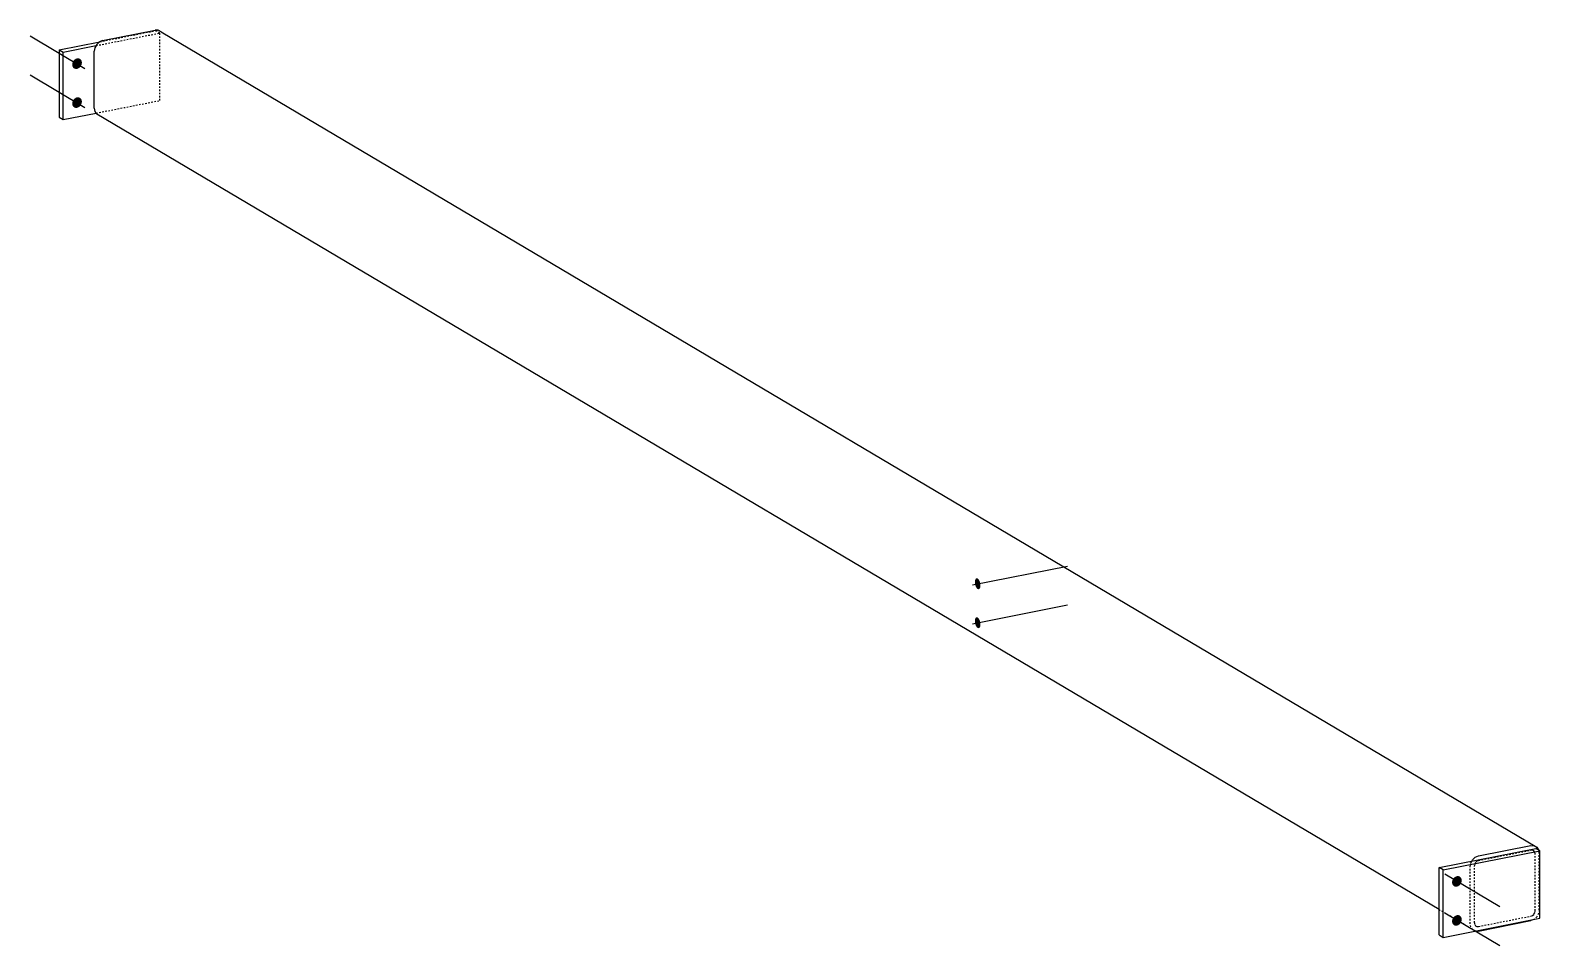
# Model space of a CAD drawing. Header units: millimetres. Extents: x 32 to 31432, y 2 to 1181.
# Drawn here: x 32 to 1924, y 34 to 1181 of the extents above; entities that cross this region are included whole.
import ezdxf

# ---------------------------------------------------------------- set-up
doc = ezdxf.new("R2010")
doc.units = ezdxf.units.MM
doc.linetypes.add('DXK_LINE_DOT2', pattern=[3.9198, 1.9599, -1.9599])
doc.layers.add('STÅL', color=7, linetype='Continuous')

msp = doc.modelspace()

# ---------------------------------------------------------------- hatches: boundary and pattern name
at = {"layer": 'STÅL', "linetype": 'Continuous'}
for points in [[(85.6, 1142.2), (86.5, 1143.4), (87.5, 1144.4), (88.7, 1145.2), (89.9, 1145.7), (91.2, 1146), (92.4, 1145.9), (93.6, 1145.6), (94.6, 1145), (95.5, 1144.1), (96.1, 1143.1), (96.5, 1141.8), (96.6, 1140.5), (96.5, 1139.1), (96.1, 1137.7), (95.4, 1136.4), (94.6, 1135.2), (93.6, 1134.2), (92.4, 1133.4), (91.2, 1132.9), (89.9, 1132.6), (88.7, 1132.7), (87.5, 1133), (86.5, 1133.6), (85.6, 1134.5), (85, 1135.6), (84.6, 1136.8), (84.5, 1138.1), (84.6, 1139.5), (85, 1140.9)], [(85.6, 1093.4), (86.5, 1094.5), (87.5, 1095.6), (88.7, 1096.3), (89.9, 1096.9), (91.2, 1097.1), (92.4, 1097.1), (93.6, 1096.7), (94.6, 1096.1), (95.5, 1095.3), (96.1, 1094.2), (96.5, 1093), (96.6, 1091.6), (96.5, 1090.2), (96.1, 1088.9), (95.4, 1087.5), (94.6, 1086.4), (93.6, 1085.4), (92.4, 1084.6), (91.2, 1084), (89.9, 1083.8), (88.7, 1083.8), (87.5, 1084.2), (86.5, 1084.8), (85.6, 1085.6), (85, 1086.7), (84.6, 1087.9), (84.5, 1089.3), (84.6, 1090.7), (85, 1092)], [(1222.9, 488.1), (1223.1, 486.7), (1223.2, 485.3), (1223.1, 484), (1222.9, 482.8), (1222.5, 481.9), (1222, 481.2), (1221.4, 480.7), (1220.7, 480.6), (1220, 480.8), (1219.3, 481.2), (1218.5, 482), (1217.9, 483), (1217.3, 484.1), (1216.8, 485.5), (1216.5, 486.9), (1216.3, 488.3), (1216.2, 489.7), (1216.3, 491), (1216.5, 492.2), (1216.9, 493.1), (1217.4, 493.8), (1218, 494.3), (1218.7, 494.4), (1219.4, 494.2), (1220.1, 493.8), (1220.8, 493), (1221.5, 492.1), (1222.1, 490.9), (1222.6, 489.6)], [(1222.9, 439.3), (1223.1, 437.8), (1223.2, 436.4), (1223.1, 435.1), (1222.9, 434), (1222.5, 433), (1222, 432.3), (1221.4, 431.9), (1220.7, 431.8), (1220, 431.9), (1219.3, 432.4), (1218.5, 433.1), (1217.9, 434.1), (1217.3, 435.3), (1216.8, 436.6), (1216.5, 438), (1216.3, 439.5), (1216.2, 440.9), (1216.3, 442.2), (1216.5, 443.3), (1216.9, 444.3), (1217.4, 445), (1218, 445.4), (1218.7, 445.5), (1219.4, 445.4), (1220.1, 444.9), (1220.8, 444.2), (1221.5, 443.2), (1222.1, 442), (1222.6, 440.7)], [(1815.6, 117.4), (1816.5, 118.6), (1817.5, 119.6), (1818.7, 120.4), (1819.9, 120.9), (1821.2, 121.1), (1822.4, 121.1), (1823.6, 120.8), (1824.6, 120.2), (1825.5, 119.3), (1826.1, 118.2), (1826.5, 117), (1826.6, 115.7), (1826.5, 114.3), (1826.1, 112.9), (1825.4, 111.6), (1824.6, 110.4), (1823.6, 109.4), (1822.4, 108.6), (1821.2, 108.1), (1819.9, 107.8), (1818.7, 107.8), (1817.5, 108.2), (1816.5, 108.8), (1815.6, 109.6), (1815, 110.7), (1814.6, 111.9), (1814.5, 113.3), (1814.6, 114.7), (1815, 116.1)], [(1815.6, 68.5), (1816.5, 69.7), (1817.5, 70.7), (1818.7, 71.5), (1819.9, 72), (1821.2, 72.3), (1822.4, 72.2), (1823.6, 71.9), (1824.6, 71.3), (1825.5, 70.4), (1826.1, 69.4), (1826.5, 68.1), (1826.6, 66.8), (1826.5, 65.4), (1826.1, 64), (1825.4, 62.7), (1824.6, 61.5), (1823.6, 60.5), (1822.4, 59.7), (1821.2, 59.2), (1819.9, 58.9), (1818.7, 59), (1817.5, 59.3), (1816.5, 59.9), (1815.6, 60.8), (1815, 61.8), (1814.6, 63.1), (1814.5, 64.4), (1814.6, 65.8), (1815, 67.2)]]:
    msp.add_hatch(color=96, dxfattribs=at).paths.add_polyline_path(points)

# ---------------------------------------------------------------- linework, layer by layer
at = {"layer": 'STÅL', "color": 96, "linetype": 'Continuous'}
for p, q in [((31.8, 1174.1), (100.5, 1133.4)), ((31.8, 1125.3), (100.5, 1084.5)), ((1213.2, 486.2), (1332.3, 509.7)), ((1213.2, 437.4), (1332.3, 460.9)), ((1874.3, 82.6), (1805.5, 123.4)), ((1874.3, 33.8), (1805.5, 74.5))]:
    msp.add_line(p, q, dxfattribs=at)
at = {"layer": 'STÅL', "color": 7, "linetype": 'DXK_LINE_DOT2'}
for p, q in [((114.4, 1161.9), (194.5, 1177.7)), ((119.1, 1166.8), (189.5, 1180.7)), ((194.5, 1177.7), (189.5, 1180.7)), ((194.5, 1093.1), (194.5, 1177.7)), ((114.4, 1077.3), (194.5, 1093.1)), ((1847.6, 140.7), (1913.4, 153.7)), ((1915.4, 153.6), (1913.4, 153.7)), ((1917.1, 152.7), (1915.4, 153.6)), ((1918.2, 151.1), (1917.1, 152.7)), ((1923.8, 150.1), (1923.1, 153.6)), ((1837.2, 133), (1838, 137.5)), ((1837.2, 61.6), (1837.2, 133)), ((1838, 137.5), (1839.4, 140)), ((1842.8, 136.2), (1842.4, 134)), ((1842.4, 62.6), (1842.4, 134)), ((1843.9, 138.3), (1842.8, 136.2)), ((1845.6, 139.9), (1843.9, 138.3)), ((1847.6, 140.7), (1845.6, 139.9)), ((1918.6, 149.1), (1918.2, 151.1)), ((1918.6, 77.6), (1918.6, 149.1)), ((1923.8, 78.7), (1923.8, 150.1)), ((1840.2, 54.2), (1798.2, 79.1)), ((1918.2, 75.4), (1918.6, 77.6)), ((1923.8, 78.7), (1923, 74.2)), ((1838, 57.4), (1837.2, 61.6)), ((1840.2, 54.2), (1838, 57.4)), ((1842.4, 62.6), (1842.8, 60.5)), ((1842.8, 60.5), (1843.9, 58.9)), ((1843.9, 58.9), (1845.6, 58)), ((1845.6, 58), (1847.6, 58)), ((1847.6, 58), (1913.4, 71)), ((1913.4, 71), (1915.4, 71.8)), ((1915.4, 71.8), (1917.1, 73.4)), ((1917.4, 67), (1916.9, 66.8)), ((1917.1, 73.4), (1918.2, 75.4)), ((1920.8, 70.1), (1917.4, 67)), ((1923, 74.2), (1920.8, 70.1)), ((1843.6, 52.4), (1840.2, 54.2)), ((1843.6, 52.4), (1844.1, 52.4))]:
    msp.add_line(p, q, dxfattribs=at)
at = {"layer": 'STÅL', "color": 2, "linetype": 'Continuous'}
for p, q in [((122.6, 1168.2), (188.4, 1181.2)), ((192.4, 1181.1), (188.4, 1181.2)), ((195.8, 1179.3), (192.4, 1181.1)), ((195.8, 1179.3), (1920.8, 157.5)), ((68.2, 1156.7), (119.1, 1166.8)), ((68.2, 1156.7), (68.2, 1072.1)), ((68.2, 1156.7), (73.2, 1153.8)), ((73.2, 1153.8), (114.4, 1161.9)), ((113, 1159.3), (112.2, 1154.9)), ((112.2, 1083.5), (112.2, 1154.9)), ((115.2, 1163.4), (113, 1159.3)), ((118.6, 1166.6), (115.2, 1163.4)), ((122.6, 1168.2), (118.6, 1166.6)), ((73.2, 1069.2), (73.2, 1153.8)), ((112.2, 1083.5), (113, 1079.3)), ((113, 1079.3), (115.2, 1076.1)), ((68.2, 1072.1), (73.2, 1069.2)), ((73.2, 1069.2), (114.4, 1077.3)), ((1798.2, 79.1), (115.2, 1076.1)), ((1798.2, 131.9), (1919.5, 155.8)), ((1803.2, 128.9), (1924.5, 152.8)), ((1847.6, 146.3), (1913.4, 159.3)), ((1913.4, 159.3), (1917.4, 159.2)), ((1917.4, 159.2), (1920.8, 157.5)), ((1924.5, 152.8), (1919.5, 155.8)), ((1920.8, 157.5), (1923, 154.2)), ((1923.1, 153.6), (1923, 154.2)), ((1924.5, 68.3), (1924.5, 152.8)), ((1839.4, 140), (1840.2, 141.6)), ((1840.2, 141.6), (1843.6, 144.7)), ((1843.6, 144.7), (1847.6, 146.3)), ((1803.2, 128.9), (1798.2, 131.9)), ((1798.2, 47.3), (1798.2, 131.9)), ((1803.2, 44.3), (1803.2, 128.9)), ((1803.2, 44.3), (1924.5, 68.3)), ((1847.6, 52.3), (1913.4, 65.3)), ((1916.9, 66.8), (1913.4, 65.3)), ((1798.2, 47.3), (1803.2, 44.3)), ((1844.1, 52.4), (1847.6, 52.3))]:
    msp.add_line(p, q, dxfattribs=at)

doc.saveas('drawing.dxf')
